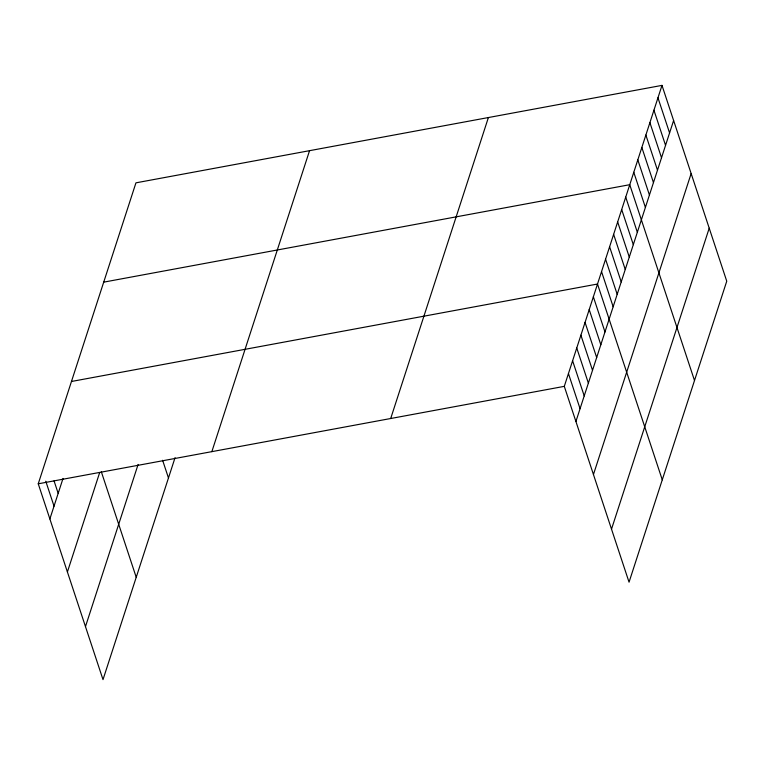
<?xml version="1.0" encoding="UTF-8"?>
<svg xmlns="http://www.w3.org/2000/svg" width="765" height="765" viewBox="0 0 765 765"><rect width="100%" height="100%" fill="white"/><g stroke="black" fill="none" stroke-linecap="round" stroke-linejoin="round"><path stroke-width="1.15" d="M175.061 457.652L103.007 679.616L38.25 483.805L135.95 182.835L661.993 85.384L726.75 281.195L629.05 582.165L564.293 386.354L661.993 85.384M49.868 518.947L63.026 478.441M67.406 571.971L99.584 472.837M85.479 626.592L138.111 464.451M211.848 451.646L309.548 150.676M390.695 418.512L488.395 117.542M575.911 421.496L673.611 120.526M593.449 474.52L691.149 173.55M611.512 529.141L709.212 228.18M103.705 282.151L629.748 184.7L694.505 380.521M71.47 381.477L597.503 284.025L662.27 479.837M38.25 483.805L564.293 386.354M657.957 97.796L669.585 132.938M653.932 110.208L665.55 145.36M649.896 122.63L661.524 157.772M645.87 135.042L657.489 170.184M641.835 147.454L653.463 182.606M637.809 159.875L649.428 195.018M633.783 172.288L645.402 207.43M625.722 197.121L637.341 232.264M621.687 209.534L633.315 244.676M617.661 221.946L629.279 257.088M613.626 234.358L625.254 269.51M609.6 246.779L621.218 281.922M605.564 259.192L617.192 294.334M601.539 271.604L613.157 306.755M593.353 296.81L604.981 331.953M589.203 309.605L600.821 344.747M585.053 322.4L596.671 357.542M580.903 335.185L592.521 370.327M576.743 347.979L588.371 383.122M572.593 360.764L584.221 395.916M568.443 373.559L580.061 408.701M162.62 460.291L168.472 477.972M101.334 471.785L136.227 577.288M54.057 480.898L58.178 493.368M45.776 481.214L54.028 506.153"/></g></svg>
